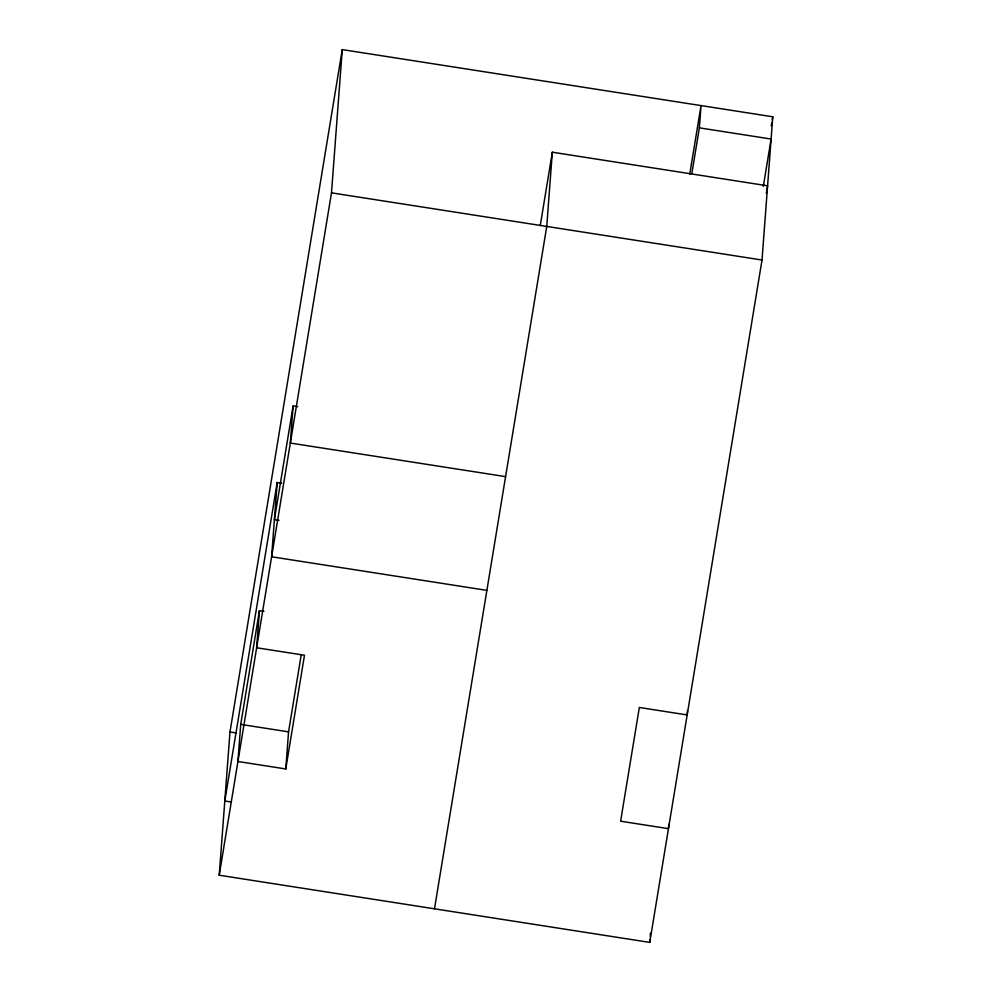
<?xml version="1.0" encoding="UTF-8"?>
<svg xmlns="http://www.w3.org/2000/svg" width="992" height="992" viewBox="0 0 992 992"><rect width="100%" height="100%" fill="white"/><g stroke="black" fill="none" stroke-linecap="round" stroke-linejoin="round"><path stroke-width="1.49" d="M219.22 875.217L229.983 731.984L342.252 49.6L772.78 116.783L762.017 260.016L649.748 942.4L219.22 875.217L331.489 192.845L342.252 49.6M259.433 610.65L240.721 724.383L237.931 761.496L285.77 768.961L304.482 655.228L256.643 647.764L259.433 610.65L263.909 611.357M281.765 483.278L277.19 482.558L271.61 556.772L486.874 590.364M297.687 406.658L293.111 405.939L290.321 443.052L505.585 476.631M285.77 768.961L288.56 731.848L301.283 654.509M766.332 193.428L767.597 185.802L552.333 152.21L546.753 226.436L434.484 908.808M691.821 173.65L699.36 127.844L701.034 105.586L689.725 174.282M649.748 942.4L649.971 939.325M650.206 936.237L650.442 933.162M668.794 824.216L668.459 828.667L620.62 821.202L639.332 707.47L687.171 714.934L687.506 710.483M277.19 482.558L224.8 801.003L230.9 801.958M293.111 405.939L274.4 519.672L278.975 520.378M540.256 225.606L552.333 152.21M771.28 125.934L771.776 122.884M772.284 119.834L772.78 116.783M763.319 186.372L771.106 139.041L699.36 127.844M331.489 192.845L762.017 260.016M240.721 724.383L288.56 731.848M229.983 731.984L236.096 732.939"/></g></svg>
